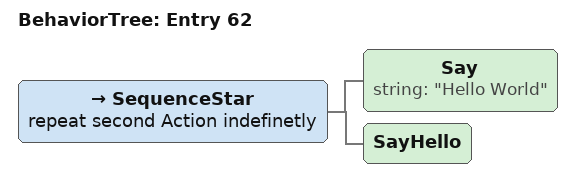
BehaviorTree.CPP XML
<?xml version="1.0" encoding="UTF-8"?>
<root BTCPP_format="4">
  <BehaviorTree ID="Entry 62">
    <SequenceStar name="repeat second Action indefinetly">
      <Say string="&quot;Hello World&quot;"/>
      <SayHello/>
    </SequenceStar>
  </BehaviorTree>

</root>
